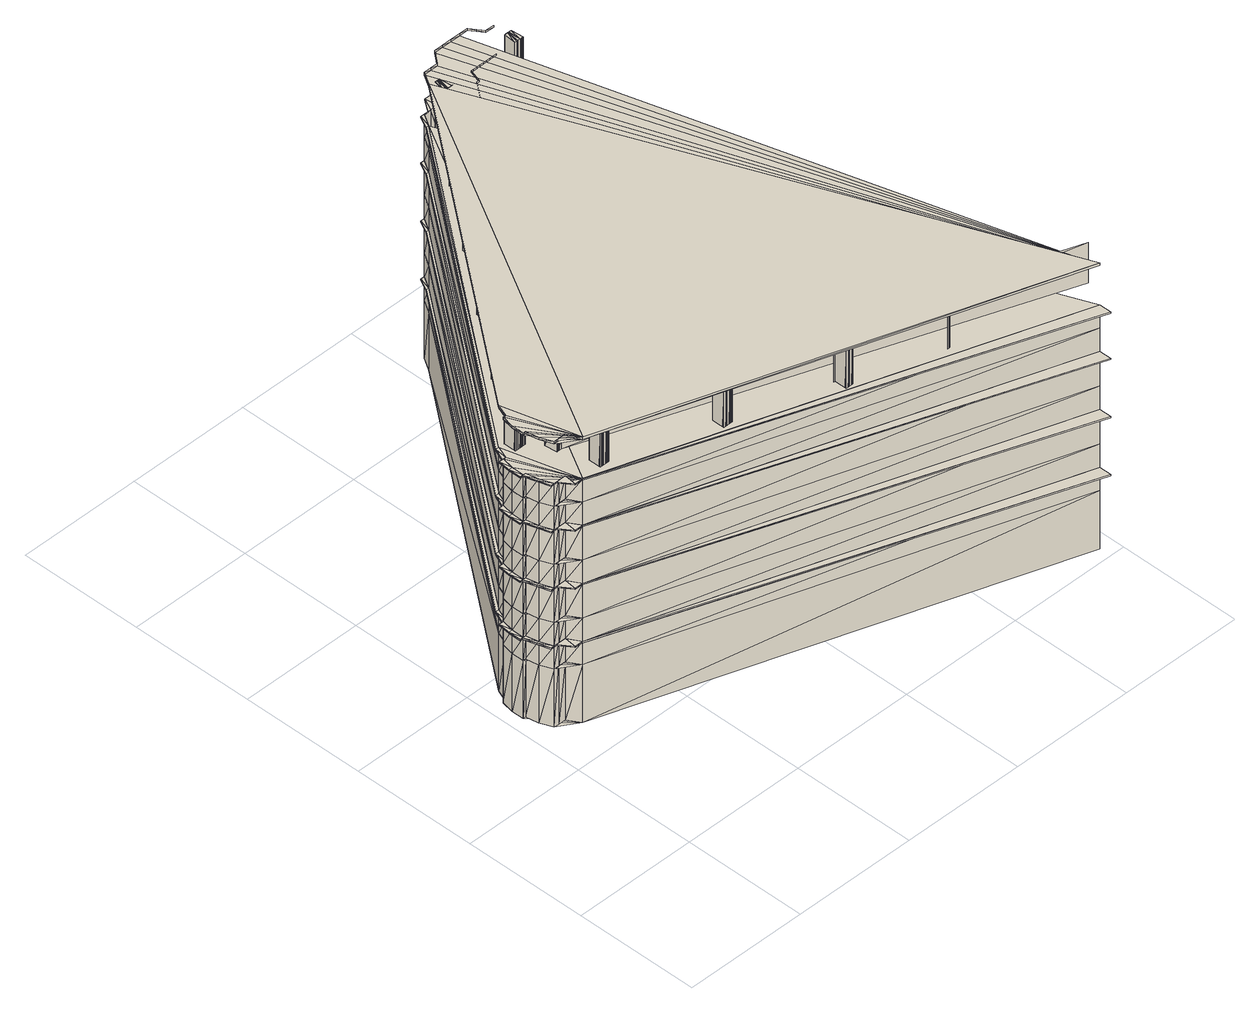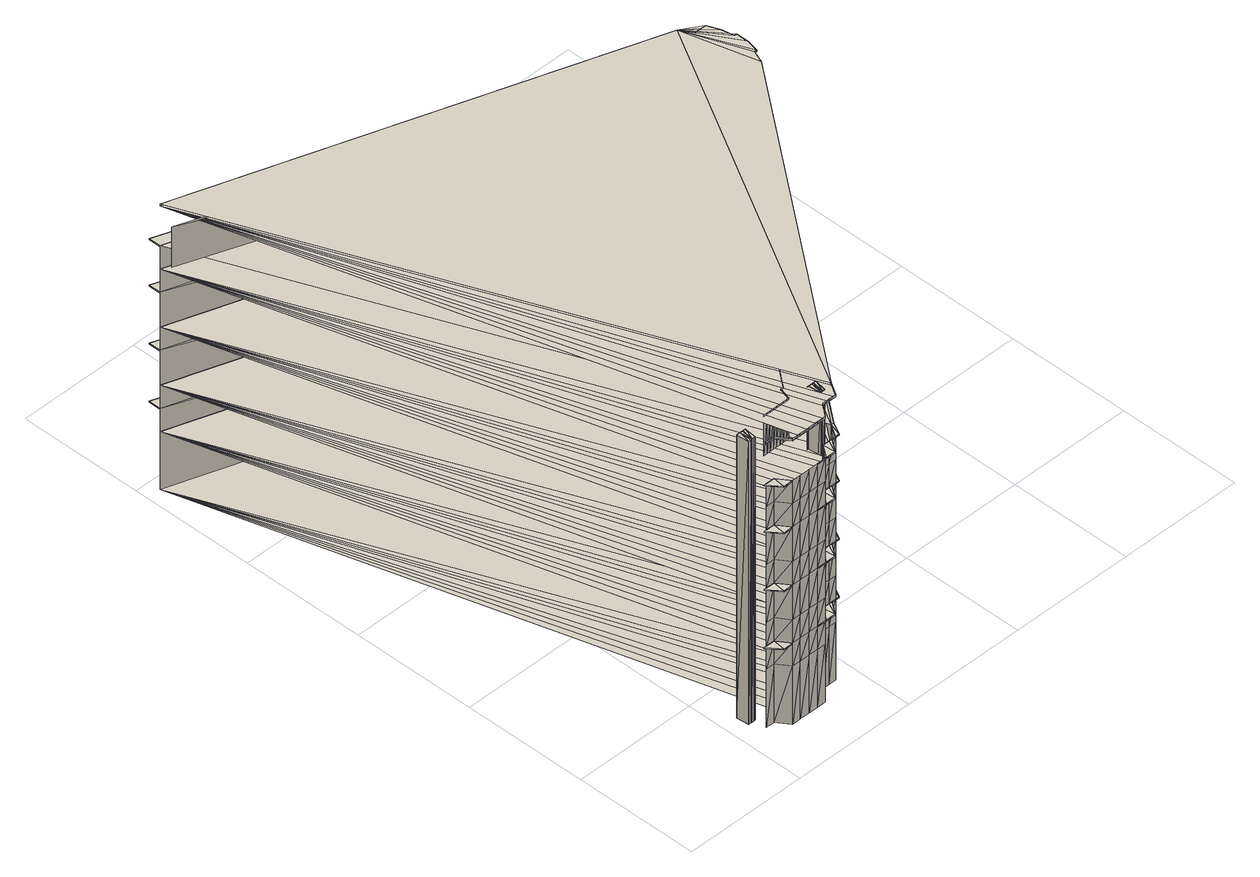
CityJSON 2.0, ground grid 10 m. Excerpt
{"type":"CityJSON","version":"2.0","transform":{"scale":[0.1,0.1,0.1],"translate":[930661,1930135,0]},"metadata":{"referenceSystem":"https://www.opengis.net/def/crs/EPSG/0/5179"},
"CityObjects":{
"building1":{"type":"Building","geometry":[{"type":"MultiSurface","lod":"3","boundaries":[[[0,1,2]],[[3,4,5]],[[6,7,8]],[[9,10,11]],[[12,2,1]],[[13,5,4]],[[14,8,7]],[[15,11,10]],[[2,12,16]],[[17,16,12]],[[5,13,18]],[[19,18,13]],[[8,14,20]],[[21,20,14]],[[11,15,22]],[[23,22,15]],[[2,24,0]],[[5,25,3]],[[8,26,6]],[[11,27,9]],[[1,28,12]],[[4,29,13]],[[7,30,14]],[[10,31,15]],[[1,0,32]],[[4,3,33]],[[7,6,34]],[[10,9,35]],[[36,37,38]],[[39,40,41]],[[42,43,44]],[[45,46,47]],[[38,32,0]],[[41,33,3]],[[44,34,6]],[[47,35,9]],[[32,38,37]],[[33,41,40]],[[34,44,43]],[[35,47,46]],[[12,48,17]],[[16,49,2]],[[13,50,19]],[[18,51,5]],[[14,52,21]],[[20,53,8]],[[15,54,23]],[[22,55,11]],[[32,56,1]],[[33,57,4]],[[34,58,7]],[[35,59,10]],[[38,60,36]],[[41,61,39]],[[44,62,42]],[[47,63,45]],[[0,64,38]],[[3,65,41]],[[6,66,44]],[[9,67,47]],[[37,68,32]],[[40,69,33]],[[43,70,34]],[[46,71,35]],[[48,12,28]],[[64,0,24]],[[50,13,29]],[[65,3,25]],[[52,14,30]],[[66,6,26]],[[54,15,31]],[[67,9,27]],[[72,17,48]],[[24,2,49]],[[73,19,50]],[[25,5,51]],[[74,21,52]],[[26,8,53]],[[75,23,54]],[[27,11,55]],[[28,1,56]],[[29,4,57]],[[30,7,58]],[[31,10,59]],[[76,36,60]],[[77,39,61]],[[78,42,62]],[[79,45,63]],[[48,80,28]],[[24,48,64]],[[81,48,82]],[[50,81,29]],[[25,50,65]],[[83,50,84]],[[52,83,30]],[[26,52,66]],[[85,52,86]],[[54,85,31]],[[27,54,67]],[[87,88,89]],[[80,90,91]],[[91,28,80]],[[28,64,48]],[[28,82,48]],[[82,29,81]],[[29,65,50]],[[29,84,50]],[[84,30,83]],[[30,66,52]],[[30,86,52]],[[86,31,85]],[[31,67,54]],[[92,89,88]],[[93,91,90]],[[60,38,64]],[[61,41,65]],[[62,44,66]],[[63,47,67]],[[56,32,68]],[[57,33,69]],[[58,34,70]],[[59,35,71]],[[72,94,48]],[[80,48,94]],[[48,24,72]],[[49,72,24]],[[95,72,81]],[[48,81,72]],[[73,95,50]],[[81,50,95]],[[50,25,73]],[[51,73,25]],[[96,73,83]],[[50,83,73]],[[74,96,52]],[[83,52,96]],[[52,26,74]],[[53,74,26]],[[97,74,85]],[[52,85,74]],[[75,97,54]],[[85,54,97]],[[54,27,75]],[[55,75,27]],[[98,99,87]],[[88,87,99]],[[94,100,80]],[[90,80,100]],[[101,56,91]],[[56,60,28]],[[56,102,28]],[[102,57,82]],[[57,61,29]],[[57,103,29]],[[103,58,84]],[[58,62,30]],[[58,104,30]],[[104,59,86]],[[59,63,31]],[[105,106,92]],[[107,101,93]],[[56,101,68]],[[108,68,101]],[[68,76,56]],[[60,56,76]],[[102,56,109]],[[68,109,56]],[[57,102,69]],[[109,69,102]],[[69,77,57]],[[61,57,77]],[[103,57,110]],[[69,110,57]],[[58,103,70]],[[110,70,103]],[[70,78,58]],[[62,58,78]],[[104,58,111]],[[70,111,58]],[[59,104,71]],[[111,71,104]],[[71,79,59]],[[63,59,79]],[[106,105,112]],[[113,112,105]],[[101,107,108]],[[114,108,107]],[[115,116,36]],[[37,36,116]],[[117,118,39]],[[40,39,118]],[[119,120,42]],[[43,42,120]],[[121,122,45]],[[46,45,122]],[[28,91,56]],[[64,28,60]],[[82,28,102]],[[29,82,57]],[[65,29,61]],[[84,29,103]],[[30,84,58]],[[66,30,62]],[[86,30,104]],[[31,86,59]],[[67,31,63]],[[89,92,106]],[[91,93,101]],[[16,17,123]],[[18,19,124]],[[20,21,125]],[[22,23,126]],[[127,123,17]],[[128,124,19]],[[129,125,21]],[[130,126,23]],[[116,131,37]],[[118,132,40]],[[120,133,43]],[[122,134,46]],[[36,76,115]],[[39,77,117]],[[42,78,119]],[[45,79,121]],[[17,72,127]],[[19,73,128]],[[21,74,129]],[[23,75,130]],[[123,135,16]],[[124,136,18]],[[125,137,20]],[[126,138,22]],[[68,37,131]],[[69,40,132]],[[70,43,133]],[[71,46,134]],[[139,115,76]],[[140,117,77]],[[141,119,78]],[[142,121,79]],[[143,131,108]],[[131,139,68]],[[131,144,68]],[[144,132,109]],[[132,140,69]],[[132,145,69]],[[145,133,110]],[[133,141,70]],[[133,146,70]],[[146,134,111]],[[134,142,71]],[[147,148,113]],[[149,143,114]],[[68,108,131]],[[76,68,139]],[[109,68,144]],[[69,109,132]],[[77,69,140]],[[110,69,145]],[[70,110,133]],[[78,70,141]],[[111,70,146]],[[71,111,134]],[[79,71,142]],[[112,113,148]],[[108,114,143]],[[150,127,72]],[[151,128,73]],[[152,129,74]],[[153,130,75]],[[94,154,80]],[[95,155,81]],[[96,156,83]],[[97,157,85]],[[99,158,88]],[[100,159,90]],[[49,16,135]],[[51,18,136]],[[53,20,137]],[[55,22,138]],[[80,154,91]],[[81,155,82]],[[83,156,84]],[[85,157,86]],[[88,158,92]],[[90,159,93]],[[91,154,101]],[[82,155,102]],[[84,156,103]],[[86,157,104]],[[92,158,105]],[[93,159,107]],[[101,154,108]],[[102,155,109]],[[103,156,110]],[[104,157,111]],[[105,158,113]],[[107,159,114]],[[160,161,127]],[[162,163,128]],[[164,165,129]],[[166,167,130]],[[94,72,168]],[[72,49,150]],[[72,95,150]],[[95,73,169]],[[73,51,151]],[[73,96,151]],[[96,74,170]],[[74,53,152]],[[74,97,152]],[[97,75,171]],[[75,55,153]],[[99,98,172]],[[100,94,173]],[[123,127,161]],[[124,128,163]],[[125,129,165]],[[126,130,167]],[[150,168,72]],[[135,150,49]],[[169,150,95]],[[151,169,73]],[[136,151,51]],[[170,151,96]],[[152,170,74]],[[137,152,53]],[[171,152,97]],[[153,171,75]],[[138,153,55]],[[174,172,98]],[[168,173,94]],[[116,115,175]],[[118,117,176]],[[120,119,177]],[[122,121,178]],[[179,175,115]],[[180,176,117]],[[181,177,119]],[[182,178,121]],[[161,183,123]],[[163,184,124]],[[165,185,125]],[[167,186,126]],[[115,139,179]],[[117,140,180]],[[119,141,181]],[[121,142,182]],[[127,150,160]],[[128,151,162]],[[129,152,164]],[[130,153,166]],[[175,187,116]],[[176,188,118]],[[177,189,120]],[[178,190,122]],[[168,154,94]],[[169,155,95]],[[170,156,96]],[[171,157,97]],[[172,158,99]],[[173,159,100]],[[108,154,143]],[[109,155,144]],[[110,156,145]],[[111,157,146]],[[191,71,134]],[[113,158,147]],[[192,112,148]],[[114,159,149]],[[193,179,139]],[[194,180,140]],[[195,181,141]],[[196,182,142]],[[135,123,183]],[[136,124,184]],[[137,125,185]],[[138,126,186]],[[54,31,191]],[[87,89,192]],[[197,160,150]],[[198,162,151]],[[199,164,152]],[[200,166,153]],[[75,54,191]],[[98,87,192]],[[31,59,191]],[[89,106,192]],[[59,71,191]],[[106,112,192]],[[131,116,187]],[[132,118,188]],[[133,120,189]],[[134,122,190]],[[197,201,150]],[[183,197,135]],[[202,197,169]],[[198,202,151]],[[184,198,136]],[[203,198,170]],[[199,203,152]],[[185,199,137]],[[204,199,171]],[[200,204,153]],[[186,200,138]],[[205,206,174]],[[201,207,168]],[[131,143,187]],[[139,131,193]],[[144,131,208]],[[132,144,188]],[[140,132,194]],[[145,132,209]],[[133,145,189]],[[141,133,195]],[[146,133,210]],[[134,146,190]],[[142,134,196]],[[148,147,211]],[[143,149,212]],[[168,150,201]],[[150,135,197]],[[150,169,197]],[[169,151,202]],[[151,136,198]],[[151,170,198]],[[170,152,203]],[[152,137,199]],[[152,171,199]],[[171,153,204]],[[153,138,200]],[[172,174,206]],[[173,168,207]],[[212,187,143]],[[187,193,131]],[[187,208,131]],[[208,188,144]],[[188,194,132]],[[188,209,132]],[[209,189,145]],[[189,195,133]],[[189,210,133]],[[210,190,146]],[[190,196,134]],[[213,211,147]],[[214,212,149]],[[154,212,143]],[[155,208,144]],[[156,209,145]],[[157,210,146]],[[190,191,134]],[[158,213,147]],[[211,192,148]],[[159,214,149]],[[201,154,168]],[[202,155,169]],[[203,156,170]],[[204,157,171]],[[206,158,172]],[[207,159,173]],[[153,75,191]],[[174,98,192]],[[215,216,160]],[[217,218,162]],[[219,220,164]],[[221,222,166]],[[161,160,216]],[[163,162,218]],[[165,164,220]],[[167,166,222]],[[175,179,223]],[[176,180,224]],[[177,181,225]],[[178,182,226]],[[227,223,179]],[[228,224,180]],[[229,225,181]],[[230,226,182]],[[216,231,161]],[[218,232,163]],[[220,233,165]],[[222,234,167]],[[160,197,215]],[[162,198,217]],[[164,199,219]],[[166,200,221]],[[223,235,175]],[[224,236,176]],[[225,237,177]],[[226,238,178]],[[200,153,191]],[[205,174,192]],[[179,193,227]],[[180,194,228]],[[181,195,229]],[[182,196,230]],[[183,161,231]],[[184,163,232]],[[185,165,233]],[[186,167,234]],[[239,215,197]],[[240,217,198]],[[241,219,199]],[[242,221,200]],[[243,154,201]],[[244,155,202]],[[245,156,203]],[[246,157,204]],[[247,158,206]],[[248,159,207]],[[187,175,235]],[[188,176,236]],[[189,177,237]],[[190,178,238]],[[239,243,197]],[[201,197,243]],[[197,183,239]],[[231,239,183]],[[244,239,202]],[[197,202,239]],[[240,244,198]],[[202,198,244]],[[198,184,240]],[[232,240,184]],[[245,240,203]],[[198,203,240]],[[241,245,199]],[[203,199,245]],[[199,185,241]],[[233,241,185]],[[246,241,204]],[[199,204,241]],[[242,246,200]],[[204,200,246]],[[200,186,242]],[[234,242,186]],[[249,247,205]],[[206,205,247]],[[243,248,201]],[[207,201,248]],[[187,212,250]],[[154,250,212]],[[251,227,193]],[[208,187,155]],[[250,155,187]],[[188,208,252]],[[155,252,208]],[[253,228,194]],[[209,188,156]],[[252,156,188]],[[189,209,254]],[[156,254,209]],[[255,229,195]],[[210,189,157]],[[254,157,189]],[[190,210,191]],[[157,191,210]],[[256,230,196]],[[211,213,192]],[[158,192,213]],[[212,214,154]],[[159,154,214]],[[235,251,187]],[[193,187,251]],[[236,253,188]],[[194,188,253]],[[237,255,189]],[[195,189,255]],[[238,256,190]],[[196,190,256]],[[242,200,191]],[[249,205,192]],[[257,258,259]],[[260,259,258]],[[261,262,257]],[[258,257,262]],[[259,260,263]],[[264,263,260]],[[258,265,260]],[[262,265,258]],[[260,265,264]],[[263,264,266]],[[267,266,264]],[[268,269,261]],[[262,261,269]],[[257,259,270]],[[269,265,262]],[[261,257,270]],[[259,263,270]],[[264,265,267]],[[271,272,268]],[[269,268,272]],[[266,267,273]],[[274,273,267]],[[263,266,270]],[[272,265,269]],[[268,261,270]],[[267,265,274]],[[273,274,275]],[[276,275,274]],[[271,268,270]],[[266,273,270]],[[272,271,265]],[[270,265,271]],[[265,277,274]],[[274,278,276]],[[279,273,275]],[[275,276,280]],[[281,280,276]],[[278,281,276]],[[280,279,275]],[[282,278,274]],[[270,273,283]],[[277,284,274]],[[265,270,277]],[[280,281,279]],[[285,273,279]],[[283,277,270]],[[286,282,274]],[[278,279,281]],[[284,286,274]],[[283,273,287]],[[288,273,285]],[[279,278,285]],[[282,285,278]],[[287,284,283]],[[277,283,284]],[[287,273,288]],[[285,282,288]],[[286,288,282]],[[284,287,286]],[[288,286,287]],[[289,290,291]],[[292,291,290]],[[293,294,295]],[[296,295,294]],[[297,298,289]],[[290,289,298]],[[291,292,299]],[[300,299,292]],[[301,302,293]],[[294,293,302]],[[295,296,303]],[[304,303,296]],[[294,305,296]],[[302,305,294]],[[298,297,306]],[[307,306,297]],[[303,304,308]],[[309,308,304]],[[296,305,304]],[[299,300,310]],[[311,310,300]],[[293,295,312]],[[302,301,313]],[[314,315,307]],[[306,307,315]],[[316,313,301]],[[304,305,309]],[[301,293,312]],[[295,303,312]],[[313,305,302]],[[308,309,317]],[[318,317,309]],[[303,308,312]],[[319,320,316]],[[313,316,320]],[[320,305,313]],[[316,301,312]],[[309,305,318]],[[308,317,312]],[[319,316,312]],[[320,319,305]],[[317,318,321]],[[312,305,319]],[[322,321,318]],[[305,323,318]],[[318,324,322]],[[325,317,321]],[[321,322,326]],[[327,326,322]],[[326,325,321]],[[312,317,328]],[[324,327,322]],[[328,323,312]],[[305,312,323]],[[323,329,318]],[[330,324,318]],[[326,327,325]],[[324,325,327]],[[329,330,318]],[[331,317,325]],[[328,317,332]],[[323,328,329]],[[332,329,328]],[[332,317,331]],[[325,324,331]],[[330,331,324]],[[329,332,330]],[[331,330,332]],[[333,334,335]],[[336,335,334]],[[337,338,333]],[[334,333,338]],[[334,339,336]],[[340,341,336]],[[335,336,341]],[[338,339,334]],[[333,335,342]],[[336,339,340]],[[341,340,343]],[[344,343,340]],[[337,333,342]],[[335,341,342]],[[340,339,344]],[[338,337,345]],[[346,345,337]],[[345,339,338]],[[341,343,342]],[[343,344,347]],[[348,347,344]],[[346,337,342]],[[342,339,346]],[[345,346,339]],[[339,349,344]],[[344,350,348]],[[351,343,347]],[[349,352,344]],[[342,343,353]],[[354,350,344]],[[347,348,355]],[[356,355,348]],[[352,354,344]],[[350,356,348]],[[355,351,347]],[[353,349,342]],[[339,342,349]],[[353,343,357]],[[358,343,351]],[[355,356,351]],[[350,351,356]],[[357,343,358]],[[357,352,353]],[[349,353,352]],[[351,350,358]],[[354,358,350]],[[352,357,354]],[[358,354,357]],[[359,242,191]],[[360,249,192]],[[361,154,243]],[[362,155,244]],[[363,156,245]],[[364,157,246]],[[365,158,247]],[[366,159,248]],[[367,368,369]],[[370,369,368]],[[371,372,367]],[[368,367,372]],[[372,373,368]],[[369,370,374]],[[375,374,370]],[[368,373,370]],[[376,377,371]],[[372,371,377]],[[370,373,375]],[[374,375,378]],[[379,378,375]],[[367,369,380]],[[377,373,372]],[[371,367,380]],[[381,382,376]],[[377,376,382]],[[369,374,380]],[[382,373,377]],[[375,373,379]],[[376,371,380]],[[378,379,383]],[[384,383,379]],[[374,378,380]],[[381,376,380]],[[382,381,373]],[[380,373,381]],[[373,385,379]],[[379,386,384]],[[387,378,383]],[[383,384,388]],[[389,388,384]],[[386,389,384]],[[388,387,383]],[[380,378,390]],[[385,391,379]],[[392,386,379]],[[373,380,385]],[[390,385,380]],[[388,389,387]],[[386,387,389]],[[391,392,379]],[[393,378,387]],[[390,378,394]],[[394,391,390]],[[385,390,391]],[[394,378,393]],[[387,386,393]],[[392,393,386]],[[391,394,392]],[[393,392,394]],[[395,396,397]],[[398,397,396]],[[397,398,399]],[[400,399,398]],[[401,402,395]],[[396,395,402]],[[396,403,398]],[[399,400,404]],[[405,404,400]],[[402,403,396]],[[398,403,400]],[[404,405,406]],[[407,406,405]],[[395,397,408]],[[400,403,405]],[[397,399,408]],[[402,401,409]],[[410,409,401]],[[401,395,408]],[[405,403,407]],[[399,404,408]],[[409,403,402]],[[406,407,411]],[[412,411,407]],[[404,406,408]],[[403,413,407]],[[410,401,408]],[[409,410,403]],[[408,403,410]],[[407,414,412]],[[415,406,411]],[[413,416,407]],[[411,412,417]],[[418,417,412]],[[408,406,419]],[[420,414,407]],[[414,418,412]],[[417,415,411]],[[416,420,407]],[[419,413,408]],[[403,408,413]],[[419,406,421]],[[417,418,415]],[[414,415,418]],[[422,406,415]],[[421,416,419]],[[413,419,416]],[[421,406,422]],[[415,414,422]],[[420,422,414]],[[416,421,420]],[[422,420,421]],[[216,215,423]],[[218,217,424]],[[220,219,425]],[[222,221,426]],[[427,423,215]],[[428,424,217]],[[429,425,219]],[[430,426,221]],[[423,431,216]],[[424,432,218]],[[425,433,220]],[[426,434,222]],[[215,239,427]],[[217,240,428]],[[219,241,429]],[[221,242,430]],[[231,216,431]],[[232,218,432]],[[233,220,433]],[[234,222,434]],[[435,427,239]],[[436,428,240]],[[437,429,241]],[[359,430,242]],[[435,361,239]],[[243,239,361]],[[239,231,435]],[[431,435,231]],[[362,435,244]],[[239,244,435]],[[436,362,240]],[[244,240,362]],[[240,232,436]],[[432,436,232]],[[363,436,245]],[[240,245,436]],[[437,363,241]],[[245,241,363]],[[241,233,437]],[[433,437,233]],[[364,437,246]],[[241,246,437]],[[359,364,242]],[[246,242,364]],[[242,234,359]],[[434,359,234]],[[360,365,249]],[[247,249,365]],[[361,366,243]],[[248,243,366]],[[438,359,191]],[[439,360,192]],[[315,314,440]],[[441,440,314]],[[442,443,227]],[[444,445,228]],[[446,447,229]],[[448,449,230]],[[223,227,443]],[[224,228,445]],[[225,229,447]],[[226,230,449]],[[227,251,442]],[[228,253,444]],[[229,255,446]],[[230,256,448]],[[443,450,223]],[[445,451,224]],[[447,452,225]],[[449,438,226]],[[453,442,251]],[[454,444,253]],[[455,446,255]],[[456,448,256]],[[250,154,450]],[[235,223,450]],[[155,250,457]],[[252,155,451]],[[236,224,451]],[[156,252,458]],[[254,156,452]],[[237,225,452]],[[157,254,459]],[[191,157,438]],[[238,226,438]],[[192,158,439]],[[154,159,460]],[[460,450,154]],[[450,457,250]],[[457,451,155]],[[451,458,252]],[[458,452,156]],[[452,459,254]],[[459,438,157]],[[461,439,158]],[[462,460,159]],[[251,235,453]],[[253,236,454]],[[255,237,455]],[[256,238,456]],[[450,453,235]],[[451,454,236]],[[452,455,237]],[[438,456,238]],[[463,464,465]],[[466,465,464]],[[467,468,469]],[[470,469,468]],[[471,472,467]],[[468,467,472]],[[464,463,473]],[[474,473,463]],[[464,475,466]],[[465,466,476]],[[477,476,466]],[[472,478,468]],[[468,478,470]],[[469,470,479]],[[473,475,464]],[[471,472,480]],[[481,480,472]],[[480,481,471]],[[472,471,481]],[[482,479,470]],[[472,478,481]],[[467,469,483]],[[463,465,484]],[[466,475,477]],[[471,467,483]],[[470,478,482]],[[476,477,485]],[[472,471,486]],[[487,485,477]],[[488,486,471]],[[486,478,472]],[[469,479,483]],[[471,480,483]],[[474,463,484]],[[465,476,484]],[[479,482,489]],[[490,489,482]],[[477,475,487]],[[488,471,483]],[[483,478,488]],[[486,488,478]],[[478,491,482]],[[476,485,484]],[[484,475,474]],[[473,474,475]],[[485,487,492]],[[493,492,487]],[[491,494,482]],[[475,495,487]],[[483,479,496]],[[489,490,497]],[[498,497,490]],[[499,500,487]],[[482,501,490]],[[502,479,489]],[[503,499,487]],[[496,491,483]],[[494,501,482]],[[487,500,493]],[[504,485,492]],[[478,483,491]],[[495,503,487]],[[484,485,505]],[[501,498,490]],[[497,502,489]],[[492,493,506]],[[499,506,493]],[[496,479,507]],[[508,485,506]],[[500,499,493]],[[506,504,492]],[[506,485,504]],[[475,484,495]],[[505,495,484]],[[505,485,508]],[[506,499,504]],[[500,504,499]],[[504,500,506]],[[499,506,500]],[[507,494,496]],[[491,496,494]],[[507,479,502]],[[506,499,508]],[[503,508,499]],[[497,498,502]],[[501,502,498]],[[495,505,503]],[[508,503,505]],[[494,507,501]],[[502,501,507]],[[310,311,509]],[[510,509,311]],[[460,154,361]],[[457,155,362]],[[458,156,363]],[[459,157,364]],[[461,158,365]],[[462,159,366]],[[511,512,513]],[[514,513,512]],[[512,511,515]],[[516,515,511]],[[512,517,514]],[[513,514,518]],[[519,518,514]],[[515,517,512]],[[511,513,520]],[[514,517,519]],[[518,519,521]],[[522,521,519]],[[513,518,520]],[[519,517,522]],[[516,511,520]],[[518,521,520]],[[523,524,522]],[[521,522,524]],[[515,516,517]],[[517,525,522]],[[520,517,516]],[[526,527,522]],[[528,526,522]],[[522,527,523]],[[529,521,524]],[[525,528,522]],[[520,521,530]],[[524,523,531]],[[526,531,523]],[[532,521,531]],[[531,529,524]],[[531,521,529]],[[527,526,523]],[[530,525,520]],[[517,520,525]],[[530,521,532]],[[531,526,529]],[[526,531,527]],[[527,529,526]],[[529,527,531]],[[531,526,532]],[[528,532,526]],[[525,530,528]],[[532,528,530]],[[533,534,535]],[[536,535,534]],[[537,538,533]],[[534,533,538]],[[538,539,534]],[[535,536,537]],[[423,427,540]],[[541,540,427]],[[424,428,542]],[[543,542,428]],[[425,429,544]],[[545,544,429]],[[426,430,546]],[[547,546,430]],[[548,549,550]],[[551,550,549]],[[427,435,541]],[[428,436,543]],[[429,437,545]],[[430,359,547]],[[540,552,423]],[[542,553,424]],[[544,554,425]],[[546,555,426]],[[556,557,548]],[[549,548,557]],[[550,551,558]],[[559,558,551]],[[549,560,551]],[[561,541,435]],[[562,543,436]],[[563,545,437]],[[564,547,359]],[[557,560,549]],[[431,423,552]],[[432,424,553]],[[433,425,554]],[[434,426,555]],[[561,565,435]],[[361,435,565]],[[435,431,561]],[[552,561,431]],[[566,561,362]],[[435,362,561]],[[562,566,436]],[[362,436,566]],[[436,432,562]],[[553,562,432]],[[567,562,363]],[[436,363,562]],[[563,567,437]],[[363,437,567]],[[437,433,563]],[[554,563,433]],[[568,563,364]],[[437,364,563]],[[564,568,359]],[[364,359,568]],[[359,434,564]],[[555,564,434]],[[569,570,360]],[[365,360,570]],[[565,571,361]],[[366,361,571]],[[558,559,572]],[[573,572,559]],[[551,560,559]],[[548,550,574]],[[559,560,573]],[[556,548,574]],[[550,558,574]],[[575,576,573]],[[572,573,576]],[[558,572,574]],[[560,577,573]],[[578,579,573]],[[557,556,560]],[[574,560,556]],[[580,578,573]],[[573,579,575]],[[581,572,576]],[[577,580,573]],[[576,575,582]],[[578,582,575]],[[574,572,583]],[[584,572,582]],[[579,578,575]],[[582,581,576]],[[582,572,581]],[[560,574,577]],[[582,578,581]],[[578,582,579]],[[583,577,574]],[[583,572,584]],[[579,581,578]],[[581,579,582]],[[582,578,584]],[[580,584,578]],[[585,586,541]],[[587,588,543]],[[589,590,545]],[[591,592,547]],[[540,541,586]],[[542,543,588]],[[544,545,590]],[[546,547,592]],[[584,580,583]],[[577,583,580]],[[586,593,540]],[[588,594,542]],[[590,595,544]],[[592,596,546]],[[541,561,585]],[[543,562,587]],[[545,563,589]],[[547,564,591]],[[552,540,593]],[[553,542,594]],[[554,544,595]],[[555,546,596]],[[597,585,561]],[[598,587,562]],[[599,589,563]],[[600,591,564]],[[565,561,601]],[[561,552,597]],[[561,566,597]],[[566,562,602]],[[562,553,598]],[[562,567,598]],[[567,563,603]],[[563,554,599]],[[563,568,599]],[[568,564,604]],[[564,555,600]],[[570,569,605]],[[571,565,606]],[[597,601,561]],[[593,597,552]],[[602,597,566]],[[598,602,562]],[[594,598,553]],[[603,598,567]],[[599,603,563]],[[595,599,554]],[[604,599,568]],[[600,604,564]],[[596,600,555]],[[607,605,569]],[[601,606,565]],[[565,460,361]],[[566,457,362]],[[567,458,363]],[[568,459,364]],[[570,461,365]],[[571,462,366]],[[608,609,586]],[[610,611,588]],[[612,613,590]],[[614,615,592]],[[593,586,609]],[[594,588,611]],[[595,590,613]],[[596,592,615]],[[616,608,585]],[[617,610,587]],[[618,612,589]],[[619,614,591]],[[586,585,608]],[[588,587,610]],[[590,589,612]],[[592,591,614]],[[620,621,597]],[[601,597,621]],[[597,593,620]],[[609,620,593]],[[622,620,602]],[[597,602,620]],[[623,622,598]],[[602,598,622]],[[598,594,623]],[[611,623,594]],[[624,623,603]],[[598,603,623]],[[625,624,599]],[[603,599,624]],[[599,595,625]],[[613,625,595]],[[626,625,604]],[[599,604,625]],[[627,626,600]],[[604,600,626]],[[600,596,627]],[[615,627,596]],[[628,629,607]],[[605,607,629]],[[621,630,601]],[[606,601,630]],[[585,597,616]],[[587,598,617]],[[589,599,618]],[[591,600,619]],[[620,616,597]],[[623,617,598]],[[625,618,599]],[[627,619,600]],[[631,632,441]],[[440,441,632]],[[601,460,565]],[[602,457,566]],[[603,458,567]],[[604,459,568]],[[605,461,570]],[[606,462,571]],[[633,634,631]],[[632,631,634]],[[621,460,601]],[[622,457,602]],[[624,458,603]],[[626,459,604]],[[629,461,605]],[[630,462,606]],[[635,636,620]],[[637,638,623]],[[639,640,625]],[[641,642,627]],[[616,620,636]],[[617,623,638]],[[618,625,640]],[[619,627,642]],[[635,643,620]],[[644,635,609]],[[645,635,622]],[[637,645,623]],[[646,637,611]],[[647,637,624]],[[639,647,625]],[[648,639,613]],[[649,639,626]],[[641,649,627]],[[650,641,615]],[[651,652,628]],[[643,653,621]],[[621,620,643]],[[620,609,635]],[[620,622,635]],[[622,623,645]],[[623,611,637]],[[623,624,637]],[[624,625,647]],[[625,613,639]],[[625,626,639]],[[626,627,649]],[[627,615,641]],[[629,628,652]],[[630,621,653]],[[608,616,654]],[[610,617,655]],[[612,618,656]],[[614,619,657]],[[636,654,616]],[[638,655,617]],[[640,656,618]],[[642,657,619]],[[609,608,644]],[[611,610,646]],[[613,612,648]],[[615,614,650]],[[658,659,633]],[[634,633,659]],[[654,644,608]],[[655,646,610]],[[656,648,612]],[[657,650,614]],[[660,661,658]],[[659,658,661]],[[643,460,621]],[[645,457,622]],[[647,458,624]],[[649,459,626]],[[652,461,629]],[[653,462,630]],[[662,663,660]],[[661,660,663]],[[654,636,664]],[[655,638,665]],[[656,640,666]],[[657,642,667]],[[668,664,636]],[[669,665,638]],[[670,666,640]],[[671,667,642]],[[636,635,668]],[[644,654,664]],[[638,637,669]],[[646,655,665]],[[640,639,670]],[[648,656,666]],[[642,641,671]],[[650,657,667]],[[643,635,672]],[[635,644,668]],[[635,645,668]],[[645,637,673]],[[637,646,669]],[[637,647,669]],[[647,639,674]],[[639,648,670]],[[639,649,670]],[[649,641,675]],[[641,650,671]],[[652,651,676]],[[653,643,677]],[[668,672,635]],[[664,668,644]],[[673,668,645]],[[669,673,637]],[[665,669,646]],[[674,669,647]],[[670,674,639]],[[666,670,648]],[[675,670,649]],[[671,675,641]],[[667,671,650]],[[678,676,651]],[[672,677,643]],[[663,662,679]],[[680,679,662]],[[672,460,643]],[[673,457,645]],[[674,458,647]],[[675,459,649]],[[676,461,652]],[[677,462,653]],[[679,680,681]],[[682,681,680]],[[683,684,682]],[[681,682,684]],[[685,686,668]],[[685,687,668]],[[687,685,664]],[[688,685,673]],[[689,688,669]],[[689,690,669]],[[690,689,665]],[[691,689,674]],[[692,691,670]],[[692,693,670]],[[693,692,666]],[[694,692,675]],[[695,694,671]],[[695,696,671]],[[696,695,667]],[[697,698,678]],[[686,699,672]],[[672,668,686]],[[664,668,687]],[[668,664,685]],[[668,673,685]],[[673,669,688]],[[665,669,690]],[[669,665,689]],[[669,674,689]],[[674,670,691]],[[666,670,693]],[[670,666,692]],[[670,675,692]],[[675,671,694]],[[667,671,696]],[[671,667,695]],[[676,678,698]],[[677,672,699]],[[686,460,672]],[[688,457,673]],[[691,458,674]],[[694,459,675]],[[698,461,676]],[[699,462,677]],[[700,701,683]],[[684,683,701]],[[702,703,700]],[[701,700,703]],[[704,460,686]],[[705,457,688]],[[706,458,691]],[[707,459,694]],[[708,461,698]],[[709,462,699]],[[710,704,685]],[[686,685,704]],[[687,685,711]],[[710,711,685]],[[685,687,710]],[[711,710,687]],[[705,710,688]],[[685,688,710]],[[712,705,689]],[[688,689,705]],[[690,689,713]],[[712,713,689]],[[689,690,712]],[[713,712,690]],[[706,712,691]],[[689,691,712]],[[714,706,692]],[[691,692,706]],[[693,692,715]],[[714,715,692]],[[692,693,714]],[[715,714,693]],[[707,714,694]],[[692,694,714]],[[716,707,695]],[[694,695,707]],[[696,695,717]],[[716,717,695]],[[695,696,716]],[[717,716,696]],[[718,708,697]],[[698,697,708]],[[704,709,686]],[[699,686,709]],[[719,720,710]],[[704,710,720]],[[710,711,719]],[[721,719,711]],[[722,719,705]],[[710,705,719]],[[723,722,712]],[[705,712,722]],[[712,713,723]],[[724,723,713]],[[725,723,706]],[[712,706,723]],[[726,725,714]],[[706,714,725]],[[714,715,726]],[[727,726,715]],[[728,726,707]],[[714,707,726]],[[729,728,716]],[[707,716,728]],[[716,717,729]],[[730,729,717]],[[731,732,718]],[[708,718,732]],[[720,733,704]],[[709,704,733]],[[719,734,710]],[[735,721,711]],[[723,736,712]],[[737,724,713]],[[726,738,714]],[[739,727,715]],[[729,740,716]],[[741,730,717]],[[734,735,710]],[[736,737,712]],[[738,739,714]],[[740,741,716]],[[711,710,735]],[[713,712,737]],[[715,714,739]],[[717,716,741]],[[720,719,742]],[[719,721,743]],[[719,722,743]],[[722,723,744]],[[723,724,745]],[[723,725,745]],[[725,726,746]],[[726,727,747]],[[726,728,747]],[[728,729,748]],[[729,730,749]],[[732,731,750]],[[733,720,751]],[[743,742,719]],[[752,743,721]],[[744,743,722]],[[745,744,723]],[[753,745,724]],[[746,745,725]],[[747,746,726]],[[754,747,727]],[[748,747,728]],[[749,748,729]],[[755,749,730]],[[756,750,731]],[[742,751,720]],[[721,735,752]],[[724,737,753]],[[727,739,754]],[[730,741,755]],[[743,757,719]],[[745,758,723]],[[747,759,726]],[[749,760,729]],[[761,752,735]],[[762,753,737]],[[763,754,739]],[[764,755,741]],[[734,719,757]],[[736,723,758]],[[738,726,759]],[[740,729,760]],[[735,734,761]],[[737,736,762]],[[739,738,763]],[[741,740,764]],[[757,761,734]],[[758,762,736]],[[759,763,738]],[[760,764,740]],[[765,766,767]],[[768,767,766]],[[769,770,765]],[[766,765,770]],[[767,768,771]],[[772,771,768]],[[770,773,766]],[[766,773,768]],[[774,775,743]],[[776,774,752]],[[777,774,744]],[[778,777,745]],[[779,778,753]],[[780,778,746]],[[781,780,747]],[[782,781,754]],[[783,781,748]],[[784,783,749]],[[785,784,755]],[[786,787,756]],[[775,788,742]],[[742,743,775]],[[743,752,774]],[[743,744,774]],[[744,745,777]],[[745,753,778]],[[745,746,778]],[[746,747,780]],[[747,754,781]],[[747,748,781]],[[748,749,783]],[[749,755,784]],[[750,756,787]],[[751,742,788]],[[768,773,772]],[[774,789,743]],[[778,790,745]],[[781,791,747]],[[784,792,749]],[[771,772,793]],[[765,767,794]],[[795,793,772]],[[752,761,776]],[[753,762,779]],[[754,763,782]],[[755,764,785]],[[796,797,769]],[[770,769,797]],[[769,765,794]],[[767,771,794]],[[797,773,770]],[[772,773,795]],[[757,743,789]],[[758,745,790]],[[759,747,791]],[[760,749,792]],[[771,793,794]],[[793,795,798]],[[799,798,795]],[[796,769,794]],[[800,776,761]],[[801,779,762]],[[802,782,763]],[[803,785,764]],[[797,796,773]],[[794,773,796]],[[773,804,795]],[[795,805,799]],[[806,793,798]],[[789,800,757]],[[790,801,758]],[[791,802,759]],[[792,803,760]],[[761,757,800]],[[762,758,801]],[[763,759,802]],[[764,760,803]],[[798,799,807]],[[808,807,799]],[[805,808,799]],[[807,806,798]],[[794,793,809]],[[804,810,795]],[[810,805,795]],[[773,794,804]],[[807,808,806]],[[809,804,794]],[[805,806,808]],[[811,793,806]],[[809,793,811]],[[810,811,805]],[[811,810,809]],[[804,809,810]],[[806,805,811]]]}]}
},
"vertices":[
[10,160,69],[10,160,70],[8,160,69],[10,160,119],[10,160,120],[8,160,119],[10,160,169],[10,160,170],[8,160,169],[10,160,209],[10,160,210],[8,160,209],[8,160,70],[8,160,120],[8,160,170],[8,160,210],[8,170,69],[8,170,70],[8,170,119],[8,170,120],[8,170,169],[8,170,170],[8,170,209],[8,170,210],[11,160,69],[11,160,119],[11,160,169],[11,160,209],[13,160,70],[13,160,120],[13,160,170],[13,160,210],[13,150,70],[13,150,120],[13,150,170],[13,150,210],[16,140,69],[16,140,70],[13,150,69],[16,140,119],[16,140,120],[13,150,119],[16,140,169],[16,140,170],[13,150,169],[16,140,209],[16,140,210],[13,150,209],[11,160,70],[11,170,69],[11,160,120],[11,170,119],[11,160,170],[11,170,169],[11,160,210],[11,170,209],[15,150,70],[15,150,120],[15,150,170],[15,150,210],[15,150,69],[15,150,119],[15,150,169],[15,150,209],[13,160,69],[13,160,119],[13,160,169],[13,160,209],[19,140,70],[19,140,120],[19,140,170],[19,140,210],[11,170,70],[11,170,120],[11,170,170],[11,170,210],[19,140,69],[19,140,119],[19,140,169],[19,140,209],[11,160,50],[11,160,90],[13,160,90],[11,160,140],[13,160,140],[11,160,190],[13,160,190],[11,160,246],[11,160,244],[13,160,246],[11,160,0],[13,160,50],[13,160,244],[13,160,0],[11,170,50],[11,170,90],[11,170,140],[11,170,190],[11,170,246],[11,170,244],[11,170,0],[15,150,50],[15,150,90],[15,150,140],[15,150,190],[15,150,244],[15,150,246],[15,150,0],[19,140,50],[19,140,90],[19,140,140],[19,140,190],[19,140,246],[19,140,244],[19,140,0],[21,140,69],[21,140,70],[21,140,119],[21,140,120],[21,140,169],[21,140,170],[21,140,209],[21,140,210],[9,180,69],[9,180,119],[9,180,169],[9,180,209],[9,180,70],[9,180,120],[9,180,170],[9,180,210],[23,140,70],[23,140,120],[23,140,170],[23,140,210],[13,180,69],[13,180,119],[13,180,169],[13,180,209],[23,140,69],[23,140,119],[23,140,169],[23,140,209],[23,140,50],[23,140,90],[23,140,140],[23,140,190],[23,140,244],[23,140,246],[23,140,0],[13,180,70],[13,180,120],[13,180,170],[13,180,210],[35,130,50],[35,130,90],[35,130,140],[35,130,190],[35,130,244],[35,130,0],[12,180,70],[12,180,69],[12,180,120],[12,180,119],[12,180,170],[12,180,169],[12,180,210],[12,180,209],[13,180,50],[13,180,90],[13,180,140],[13,180,190],[13,180,244],[13,180,0],[13,180,246],[28,130,70],[28,130,120],[28,130,170],[28,130,210],[28,130,69],[28,130,119],[28,130,169],[28,130,209],[15,180,69],[15,180,119],[15,180,169],[15,180,209],[29,140,70],[29,140,120],[29,140,170],[29,140,210],[35,130,210],[35,130,246],[29,140,69],[29,140,119],[29,140,169],[29,140,209],[15,180,70],[15,180,120],[15,180,170],[15,180,210],[15,180,50],[15,180,90],[15,180,140],[15,180,190],[15,180,246],[15,180,244],[15,180,0],[29,140,90],[29,140,140],[29,140,190],[29,140,246],[29,140,50],[29,140,244],[29,140,0],[16,190,70],[16,190,69],[16,190,120],[16,190,119],[16,190,170],[16,190,169],[16,190,210],[16,190,209],[34,130,70],[34,130,120],[34,130,170],[34,130,210],[34,130,69],[34,130,119],[34,130,169],[34,130,209],[19,190,69],[19,190,119],[19,190,169],[19,190,209],[36,130,70],[36,130,120],[36,130,170],[36,130,210],[19,190,70],[19,190,120],[19,190,170],[19,190,210],[19,190,50],[19,190,90],[19,190,140],[19,190,190],[19,190,244],[19,190,0],[19,190,246],[35,130,70],[36,130,69],[35,130,120],[36,130,119],[35,130,170],[36,130,169],[36,130,209],[24,180,244],[24,180,0],[25,180,244],[25,180,0],[24,190,244],[24,190,0],[26,180,244],[26,180,0],[28,190,0],[28,180,244],[28,180,0],[25,190,244],[25,190,0],[28,190,244],[26,190,244],[26,190,0],[29,180,244],[29,180,0],[30,180,244],[30,180,0],[29,190,0],[32,180,0],[32,180,244],[31,180,244],[31,180,0],[33,180,0],[29,190,244],[31,190,0],[33,180,244],[32,190,0],[31,190,244],[32,190,244],[42,160,245],[42,160,210],[43,160,245],[43,160,210],[51,130,244],[51,130,0],[52,130,244],[52,130,0],[41,170,245],[41,170,210],[44,160,245],[44,160,210],[51,140,244],[51,140,0],[53,130,244],[53,130,0],[54,140,0],[42,170,210],[42,170,245],[54,130,244],[54,130,0],[46,160,245],[46,160,210],[54,140,244],[52,140,0],[43,170,245],[43,170,210],[52,140,244],[56,130,244],[56,130,0],[53,140,244],[53,140,0],[57,130,244],[57,130,0],[56,140,0],[59,130,0],[59,130,244],[58,130,244],[58,130,0],[56,140,244],[58,140,0],[59,140,0],[59,140,244],[58,140,244],[62,230,244],[62,230,0],[63,230,244],[63,230,0],[63,240,244],[63,240,0],[65,240,0],[65,230,0],[65,230,244],[65,240,244],[66,230,244],[66,230,0],[64,240,0],[64,240,244],[68,230,244],[68,230,0],[67,240,0],[70,230,0],[70,230,244],[68,240,0],[67,240,244],[69,240,0],[69,230,244],[69,230,0],[68,240,244],[69,240,244],[210,440,210],[210,440,246],[210,440,50],[210,440,90],[210,440,140],[210,440,190],[210,440,244],[210,440,0],[134,100,244],[134,100,0],[136,100,244],[136,100,0],[134,110,244],[134,110,0],[138,110,0],[137,100,244],[137,100,0],[135,110,244],[135,110,0],[139,100,244],[139,100,0],[138,110,244],[136,110,244],[136,110,0],[140,100,244],[140,100,0],[139,110,0],[142,100,0],[142,100,244],[141,100,244],[141,100,0],[139,110,244],[141,110,0],[142,110,0],[142,110,244],[141,110,244],[100,280,244],[100,280,0],[101,280,244],[101,280,0],[102,280,244],[102,280,0],[101,290,244],[101,290,0],[104,290,0],[103,280,244],[103,280,0],[104,280,244],[104,280,0],[104,290,244],[102,290,0],[102,290,244],[106,280,244],[106,280,0],[105,290,0],[108,280,0],[108,280,244],[106,290,0],[107,280,244],[107,280,0],[105,290,244],[108,290,0],[106,290,244],[108,290,244],[208,440,69],[208,440,119],[208,440,169],[208,440,209],[208,440,70],[208,440,120],[208,440,170],[208,440,210],[210,440,69],[210,440,119],[210,440,169],[210,440,209],[210,440,70],[210,440,120],[210,440,170],[388,10,210],[388,10,246],[234,420,210],[234,420,245],[388,0,69],[388,0,70],[388,0,119],[388,0,120],[388,0,169],[388,0,170],[388,0,209],[388,0,210],[388,10,70],[388,10,120],[388,10,170],[388,10,69],[388,10,119],[388,10,169],[388,10,209],[388,10,90],[388,10,140],[388,10,190],[388,10,50],[388,10,244],[388,10,0],[138,330,244],[138,330,0],[139,330,244],[139,330,0],[216,70,244],[216,70,0],[218,70,244],[218,70,0],[216,80,244],[216,80,0],[139,340,0],[139,340,244],[141,340,0],[141,330,244],[141,330,0],[218,80,0],[219,70,244],[215,80,244],[215,80,0],[219,70,0],[218,80,244],[141,340,244],[142,330,244],[217,80,0],[142,330,0],[217,80,244],[221,70,244],[221,70,0],[220,80,0],[144,330,244],[144,330,0],[221,80,0],[143,340,0],[220,80,244],[222,70,244],[222,70,0],[145,330,0],[146,330,0],[223,80,0],[223,80,244],[144,340,0],[146,330,244],[143,340,244],[145,330,244],[221,80,244],[144,340,244],[398,30,245],[398,30,210],[176,380,244],[176,380,0],[178,380,244],[178,380,0],[178,390,0],[178,390,244],[179,390,0],[179,380,244],[179,380,0],[179,390,244],[180,380,244],[180,380,0],[182,380,0],[182,380,244],[181,390,0],[183,380,0],[184,380,0],[182,390,0],[184,380,244],[181,390,244],[183,380,244],[182,390,244],[289,50,244],[289,50,0],[290,50,244],[290,50,0],[291,50,244],[291,50,0],[293,50,0],[213,450,69],[213,450,70],[213,450,119],[213,450,120],[213,450,169],[213,450,170],[213,450,209],[213,450,210],[214,430,244],[214,430,0],[216,430,244],[216,430,0],[216,450,69],[216,450,119],[216,450,169],[216,450,209],[216,440,244],[216,440,0],[217,430,244],[217,430,0],[218,440,0],[216,450,70],[216,450,120],[216,450,170],[216,450,210],[216,450,50],[216,450,90],[216,450,140],[216,450,190],[216,450,246],[216,450,244],[216,450,0],[218,430,244],[218,430,0],[218,440,244],[220,430,0],[220,430,244],[219,440,0],[221,430,0],[222,430,0],[220,440,0],[222,430,244],[221,430,244],[219,440,244],[220,440,244],[220,450,70],[220,450,69],[220,450,120],[220,450,119],[220,450,170],[220,450,169],[220,450,210],[220,450,209],[222,450,69],[222,450,119],[222,450,169],[222,450,209],[222,450,70],[222,450,120],[222,450,170],[222,450,210],[222,450,50],[222,450,90],[222,450,140],[222,450,190],[222,450,244],[222,450,0],[222,450,246],[227,460,69],[228,450,69],[227,460,119],[228,450,119],[227,460,169],[228,450,169],[227,460,209],[228,450,209],[227,460,70],[227,460,120],[227,460,170],[227,460,210],[228,450,70],[228,450,50],[228,450,90],[228,450,120],[228,450,140],[228,450,170],[228,450,190],[228,450,210],[228,450,246],[228,450,244],[228,450,0],[236,420,245],[236,420,210],[239,430,245],[239,430,210],[236,460,70],[235,460,70],[236,460,120],[235,460,120],[236,460,170],[235,460,170],[236,460,210],[235,460,210],[236,460,50],[236,460,69],[236,460,90],[236,460,119],[236,460,140],[236,460,169],[236,460,190],[236,460,209],[236,460,246],[236,460,244],[236,460,0],[235,460,69],[235,460,119],[235,460,169],[235,460,209],[241,430,245],[241,430,210],[244,430,245],[244,430,210],[247,430,245],[247,430,210],[243,460,69],[243,460,119],[243,460,169],[243,460,209],[243,460,70],[243,460,120],[243,460,170],[243,460,210],[243,460,50],[243,460,90],[243,460,140],[243,460,190],[243,460,244],[243,460,0],[243,460,246],[250,430,210],[250,430,245],[253,430,210],[253,430,245],[256,430,245],[256,430,210],[251,460,70],[251,460,50],[251,460,69],[251,460,90],[251,460,120],[251,460,119],[251,460,140],[251,460,170],[251,460,169],[251,460,190],[251,460,210],[251,460,209],[251,460,246],[251,460,244],[251,460,0],[259,430,245],[259,430,210],[262,430,245],[262,430,210],[259,460,50],[259,460,90],[259,460,140],[259,460,190],[259,460,244],[259,460,0],[259,460,70],[259,460,69],[259,460,120],[259,460,119],[259,460,170],[259,460,169],[259,460,210],[259,460,209],[259,460,246],[266,460,70],[266,460,50],[266,460,69],[266,460,90],[266,460,120],[266,460,119],[266,460,140],[266,460,170],[266,460,169],[266,460,190],[266,460,210],[266,460,209],[266,460,246],[266,460,244],[266,460,0],[267,460,70],[267,460,69],[267,460,120],[267,460,119],[267,460,170],[267,460,169],[267,460,210],[267,460,209],[273,450,50],[273,450,70],[273,450,90],[273,450,120],[273,450,140],[273,450,170],[273,450,190],[273,450,210],[273,450,244],[273,450,0],[273,450,69],[273,450,119],[273,450,169],[273,450,209],[273,450,246],[274,460,70],[274,460,120],[274,460,170],[274,460,210],[274,460,69],[274,460,119],[274,460,169],[274,460,209],[279,430,244],[279,430,0],[281,430,244],[281,430,0],[280,440,244],[280,440,0],[282,430,244],[282,430,0],[283,440,0],[280,450,70],[280,450,50],[280,450,69],[280,450,90],[280,450,120],[280,450,119],[280,450,140],[280,450,170],[280,450,169],[280,450,190],[280,450,210],[280,450,209],[280,450,246],[280,450,244],[280,450,0],[282,450,70],[282,450,120],[282,450,170],[282,450,210],[284,430,244],[283,440,244],[284,430,0],[281,440,244],[281,440,0],[285,430,244],[285,430,0],[282,450,69],[282,450,119],[282,450,169],[282,450,209],[284,440,0],[287,430,0],[287,430,244],[286,430,244],[286,430,0],[284,440,244],[286,440,0],[286,440,244]
]}
